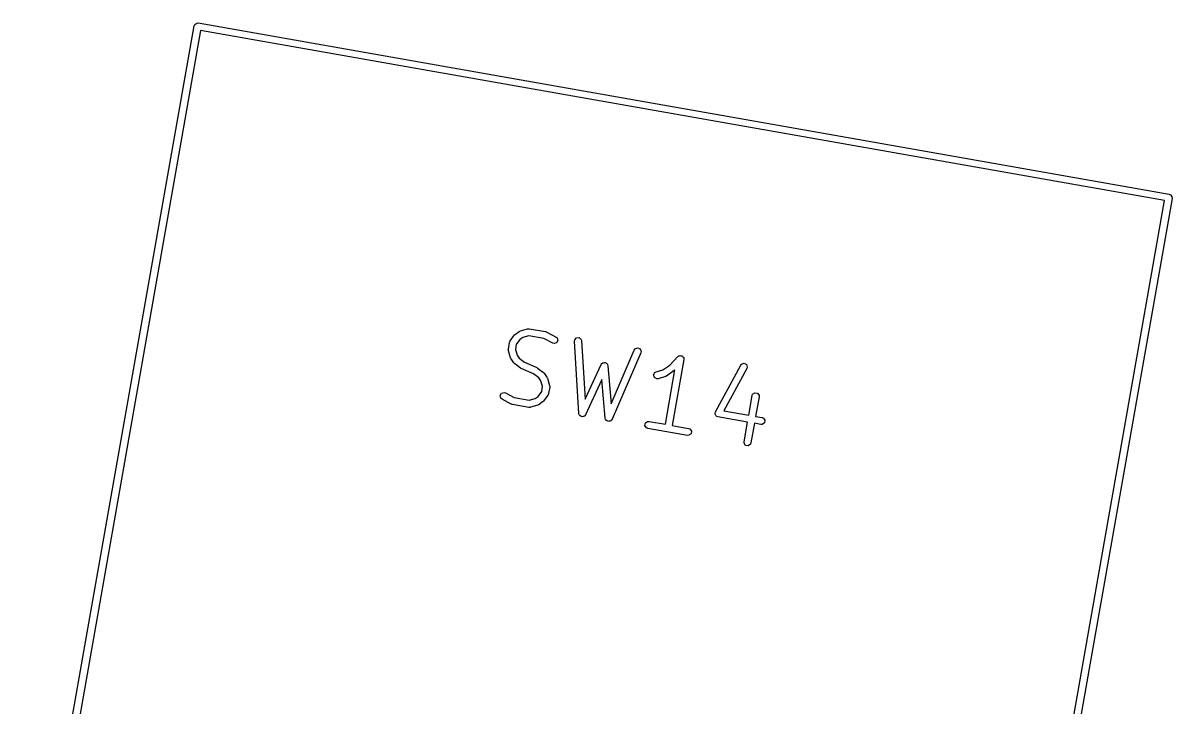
# Model space of a CAD drawing. Extents: x 4.36 to 8.72, y -6.23 to -0.63.
# Drawn here: x 6.451 to 7.093, y -5.44 to -5.058 of the extents above; entities that cross this region are included whole.
import ezdxf

# ---------------------------------------------------------------- set-up
doc = ezdxf.new("R2010")
doc.units = 0
doc.header["$MEASUREMENT"] = 0
doc.layers.add('BLACK', color=7, linetype='CONTINUOUS')

msp = doc.modelspace()

# ---------------------------------------------------------------- linework, layer by layer
at = {"layer": 'BLACK', "linetype": 'CONTINUOUS'}
for p, q in [((6.45074, -5.6021), (6.54645, -5.05929)), ((6.54998, -5.06192), (6.45496, -5.60085)), ((6.54645, -5.05929), (6.54673, -5.05858)), ((6.54673, -5.05858), (6.54796, -5.05771)), ((6.54796, -5.05771), (6.54873, -5.0577)), ((6.54873, -5.0577), (7.09154, -5.15341)), ((7.08891, -5.15694), (6.54998, -5.06192)), ((6.99389, -5.69588), (7.08891, -5.15694)), ((7.09313, -5.15569), (6.99742, -5.6985)), ((7.09154, -5.15341), (7.09225, -5.15369)), ((7.09225, -5.15369), (7.09299, -5.15474)), ((7.09299, -5.15474), (7.09312, -5.15492)), ((7.09312, -5.15492), (7.09313, -5.15569)), ((6.7288, -5.22978), (6.73282, -5.22859)), ((6.73282, -5.22859), (6.73292, -5.22858)), ((6.73292, -5.22858), (6.73295, -5.22855)), ((6.73295, -5.22855), (6.73327, -5.22855)), ((6.73327, -5.22855), (6.73358, -5.22852)), ((6.73358, -5.22852), (6.73362, -5.22854)), ((6.73362, -5.22854), (6.73372, -5.22854)), ((6.73372, -5.22854), (6.74295, -5.23016)), ((6.72292, -5.23579), (6.72303, -5.2355)), ((6.72303, -5.2355), (6.72307, -5.23547)), ((6.72307, -5.23547), (6.72311, -5.23538)), ((6.72311, -5.23538), (6.72561, -5.23202)), ((6.72561, -5.23202), (6.72584, -5.23181)), ((6.72584, -5.23181), (6.72606, -5.23158)), ((6.72606, -5.23158), (6.72823, -5.23006)), ((6.72858, -5.23462), (6.72655, -5.23736)), ((6.72823, -5.23006), (6.72852, -5.22993)), ((6.72852, -5.22993), (6.7288, -5.22978)), ((6.73023, -5.23347), (6.72858, -5.23462)), ((6.7335, -5.23249), (6.73023, -5.23347)), ((6.74196, -5.23399), (6.7335, -5.23249)), ((6.74689, -5.23666), (6.74196, -5.23399)), ((6.74295, -5.23016), (6.74325, -5.23028)), ((6.74325, -5.23028), (6.74355, -5.23037)), ((6.74355, -5.23037), (6.74876, -5.23319)), ((6.74876, -5.23319), (6.74935, -5.23368)), ((6.74978, -5.23513), (6.74907, -5.23645)), ((6.74935, -5.23368), (6.74978, -5.23513)), ((6.75911, -5.23547), (6.75921, -5.23471)), ((6.7615, -5.27587), (6.75911, -5.23547)), ((6.75921, -5.23471), (6.76022, -5.23359)), ((6.76022, -5.23359), (6.76172, -5.2335)), ((6.76172, -5.2335), (6.76285, -5.2345)), ((6.76285, -5.2345), (6.76304, -5.23524)), ((6.76304, -5.23524), (6.76497, -5.26785)), ((6.72208, -5.24005), (6.72211, -5.24001)), ((6.72211, -5.24036), (6.72208, -5.24005)), ((6.7221, -5.23991), (6.72275, -5.23622)), ((6.72211, -5.24001), (6.7221, -5.23991)), ((6.72212, -5.24068), (6.72211, -5.24036)), ((6.72215, -5.24071), (6.72212, -5.24068)), ((6.72216, -5.24081), (6.72215, -5.24071)), ((6.72335, -5.24483), (6.72216, -5.24081)), ((6.72275, -5.23622), (6.72279, -5.23612)), ((6.72278, -5.23608), (6.72292, -5.23579)), ((6.72279, -5.23612), (6.72278, -5.23608)), ((6.72655, -5.23736), (6.72606, -5.24013)), ((6.72606, -5.24013), (6.72703, -5.2434)), ((6.74762, -5.23688), (6.74689, -5.23666)), ((6.74907, -5.23645), (6.74762, -5.23688)), ((6.77953, -5.27042), (6.7925, -5.24044)), ((6.7925, -5.24044), (6.79294, -5.2398)), ((6.79294, -5.2398), (6.79434, -5.23925)), ((6.79434, -5.23925), (6.79572, -5.23985)), ((6.79572, -5.23985), (6.79628, -5.24125)), ((6.79628, -5.24125), (6.79611, -5.242)), ((6.7235, -5.24511), (6.72335, -5.24483)), ((6.72362, -5.2454), (6.7235, -5.24511)), ((6.72515, -5.24757), (6.72362, -5.2454)), ((6.72537, -5.24779), (6.72515, -5.24757)), ((6.72559, -5.24802), (6.72537, -5.24779)), ((6.72895, -5.25052), (6.72559, -5.24802)), ((6.72703, -5.2434), (6.72819, -5.24505)), ((6.72819, -5.24505), (6.73112, -5.24723)), ((6.73112, -5.24723), (6.73799, -5.25029)), ((6.77395, -5.24854), (6.77441, -5.24792)), ((6.77441, -5.24792), (6.77466, -5.24782)), ((6.77466, -5.24782), (6.77483, -5.24762)), ((6.77483, -5.24762), (6.77534, -5.24757)), ((6.77534, -5.24757), (6.77582, -5.2474)), ((6.77582, -5.2474), (6.77606, -5.24751)), ((6.77606, -5.24751), (6.77633, -5.24749)), ((6.77633, -5.24749), (6.77672, -5.24782)), ((6.77672, -5.24782), (6.77719, -5.24803)), ((6.77719, -5.24803), (6.77728, -5.24829)), ((6.77728, -5.24829), (6.77749, -5.24846)), ((6.79611, -5.242), (6.78005, -5.27914)), ((6.81235, -5.24884), (6.81689, -5.24409)), ((6.82025, -5.24579), (6.81375, -5.28263)), ((6.81689, -5.24409), (6.81751, -5.24365)), ((6.81751, -5.24365), (6.81772, -5.24364)), ((6.81772, -5.24364), (6.81788, -5.24353)), ((6.81788, -5.24353), (6.81845, -5.24363)), ((6.81845, -5.24363), (6.81902, -5.24361)), ((6.81902, -5.24361), (6.81917, -5.24375)), ((6.81917, -5.24375), (6.81937, -5.24379)), ((6.81937, -5.24379), (6.8197, -5.24426)), ((6.8197, -5.24426), (6.82011, -5.24466)), ((6.82011, -5.24466), (6.82012, -5.24486)), ((6.82012, -5.24486), (6.82023, -5.24502)), ((6.82023, -5.24502), (6.82025, -5.24579)), ((6.85198, -5.24885), (6.85247, -5.24826)), ((6.85247, -5.24826), (6.85392, -5.24783)), ((6.85392, -5.24783), (6.85524, -5.24855)), ((6.72915, -5.25061), (6.72895, -5.25052)), ((6.72932, -5.25074), (6.72915, -5.25061)), ((6.73619, -5.2538), (6.72932, -5.25074)), ((6.73912, -5.25597), (6.73619, -5.2538)), ((6.73799, -5.25029), (6.73816, -5.25041)), ((6.73816, -5.25041), (6.73836, -5.2505)), ((6.73836, -5.2505), (6.74172, -5.253)), ((6.74172, -5.253), (6.74194, -5.25324)), ((6.74194, -5.25324), (6.74216, -5.25345)), ((6.74216, -5.25345), (6.74368, -5.25563)), ((6.76497, -5.26785), (6.77395, -5.24854)), ((6.77749, -5.24846), (6.7777, -5.2492)), ((6.7777, -5.2492), (6.77953, -5.27042)), ((6.80332, -5.25437), (6.80404, -5.25305)), ((6.80375, -5.25581), (6.80332, -5.25437)), ((6.80404, -5.25305), (6.80472, -5.25269)), ((6.80472, -5.25269), (6.80843, -5.25158)), ((6.80843, -5.25158), (6.81235, -5.24884)), ((6.80988, -5.28194), (6.81524, -5.25151)), ((6.81477, -5.25195), (6.81043, -5.25499)), ((6.8149, -5.25181), (6.81477, -5.25195)), ((6.81506, -5.2517), (6.8149, -5.25181)), ((6.81524, -5.25151), (6.81506, -5.2517)), ((6.83787, -5.27492), (6.85198, -5.24885)), ((6.85545, -5.25073), (6.84263, -5.27439)), ((6.85524, -5.24855), (6.85567, -5.24999)), ((6.85567, -5.24999), (6.85545, -5.25073)), ((6.74028, -5.25762), (6.73912, -5.25597)), ((6.74125, -5.26089), (6.74028, -5.25762)), ((6.74076, -5.26367), (6.74125, -5.26089)), ((6.74368, -5.25563), (6.74381, -5.25592)), ((6.74381, -5.25592), (6.74396, -5.25619)), ((6.74396, -5.25619), (6.74515, -5.26021)), ((6.74521, -5.26112), (6.74456, -5.26481)), ((6.74515, -5.26021), (6.74516, -5.26031)), ((6.74516, -5.26031), (6.74519, -5.26035)), ((6.74519, -5.26035), (6.7452, -5.26066)), ((6.7452, -5.26066), (6.74523, -5.26098)), ((6.74523, -5.26098), (6.7452, -5.26102)), ((6.7452, -5.26102), (6.74521, -5.26112)), ((6.77441, -5.25689), (6.76525, -5.27659)), ((6.77628, -5.27853), (6.77441, -5.25689)), ((6.80508, -5.25653), (6.80375, -5.25581)), ((6.80584, -5.25646), (6.80508, -5.25653)), ((6.80986, -5.25527), (6.80584, -5.25646)), ((6.81014, -5.25512), (6.80986, -5.25527)), ((6.81043, -5.25499), (6.81014, -5.25512)), ((6.71753, -5.26589), (6.71824, -5.26457)), ((6.71796, -5.26734), (6.71753, -5.26589)), ((6.71855, -5.26783), (6.71796, -5.26734)), ((6.71824, -5.26457), (6.71969, -5.26414)), ((6.71969, -5.26414), (6.72042, -5.26437)), ((6.72042, -5.26437), (6.72535, -5.26704)), ((6.72535, -5.26704), (6.73381, -5.26853)), ((6.73381, -5.26853), (6.73708, -5.26756)), ((6.73708, -5.26756), (6.73873, -5.2664)), ((6.73873, -5.2664), (6.74076, -5.26367)), ((6.7442, -5.26564), (6.7417, -5.26901)), ((6.74424, -5.26555), (6.7442, -5.26564)), ((6.74428, -5.26552), (6.74424, -5.26555)), ((6.74439, -5.26523), (6.74428, -5.26552)), ((6.74453, -5.26494), (6.74439, -5.26523)), ((6.74456, -5.26481), (6.74452, -5.2649)), ((6.74452, -5.2649), (6.74453, -5.26494)), ((6.85647, -5.27683), (6.8584, -5.26585)), ((6.8584, -5.26585), (6.85868, -5.26513)), ((6.85868, -5.26513), (6.85992, -5.26427)), ((6.85992, -5.26427), (6.8614, -5.26453)), ((6.86228, -5.26653), (6.86034, -5.27751)), ((6.8614, -5.26453), (6.86226, -5.26576)), ((6.86226, -5.26576), (6.86228, -5.26653)), ((6.72376, -5.27065), (6.71855, -5.26783)), ((6.72406, -5.27075), (6.72376, -5.27065)), ((6.72436, -5.27086), (6.72406, -5.27075)), ((6.73359, -5.27249), (6.72436, -5.27086)), ((6.73369, -5.27249), (6.73359, -5.27249)), ((6.73373, -5.27251), (6.73369, -5.27249)), ((6.73404, -5.27248), (6.73373, -5.27251)), ((6.73436, -5.27247), (6.73404, -5.27248)), ((6.73439, -5.27244), (6.73436, -5.27247)), ((6.73449, -5.27244), (6.73439, -5.27244)), ((6.73851, -5.27124), (6.73449, -5.27244)), ((6.73879, -5.27109), (6.73851, -5.27124)), ((6.73908, -5.27097), (6.73879, -5.27109)), ((6.74125, -5.26945), (6.73908, -5.27097)), ((6.74147, -5.26922), (6.74125, -5.26945)), ((6.7417, -5.26901), (6.74147, -5.26922)), ((6.7617, -5.27662), (6.7615, -5.27587)), ((6.76192, -5.27681), (6.7617, -5.27662)), ((6.76202, -5.27709), (6.76192, -5.27681)), ((6.76246, -5.27729), (6.76202, -5.27709)), ((6.76283, -5.27762), (6.76246, -5.27729)), ((6.76312, -5.2776), (6.76283, -5.27762)), ((6.76339, -5.27772), (6.76312, -5.2776)), ((6.76384, -5.27756), (6.76339, -5.27772)), ((6.76433, -5.27753), (6.76384, -5.27756)), ((6.76452, -5.27731), (6.76433, -5.27753)), ((6.7648, -5.27721), (6.76452, -5.27731)), ((6.76525, -5.27659), (6.7648, -5.27721)), ((6.77649, -5.27927), (6.77628, -5.27853)), ((6.77672, -5.27946), (6.77649, -5.27927)), ((6.77683, -5.27973), (6.77672, -5.27946)), ((6.77727, -5.27993), (6.77683, -5.27973)), ((6.77765, -5.28024), (6.77727, -5.27993)), ((6.77794, -5.28021), (6.77765, -5.28024)), ((6.77821, -5.28033), (6.77794, -5.28021)), ((6.77866, -5.28015), (6.77821, -5.28033)), ((6.77915, -5.28011), (6.77866, -5.28015)), ((6.77934, -5.27988), (6.77915, -5.28011)), ((6.77961, -5.27978), (6.77934, -5.27988)), ((6.78005, -5.27914), (6.77961, -5.27978)), ((6.79874, -5.28121), (6.79997, -5.28035)), ((6.79997, -5.28035), (6.80074, -5.28033)), ((6.80074, -5.28033), (6.80988, -5.28194)), ((6.83764, -5.27565), (6.83787, -5.27492)), ((6.83773, -5.27596), (6.83764, -5.27565)), ((6.83768, -5.27628), (6.83773, -5.27596)), ((6.83794, -5.27666), (6.83768, -5.27628)), ((6.83807, -5.2771), (6.83794, -5.27666)), ((6.83836, -5.27725), (6.83807, -5.2771)), ((6.83854, -5.27752), (6.83836, -5.27725)), ((6.83926, -5.27779), (6.83854, -5.27752)), ((6.85578, -5.28071), (6.83926, -5.27779)), ((6.84263, -5.27439), (6.85647, -5.27683)), ((6.86034, -5.27751), (6.86394, -5.27815)), ((6.86394, -5.27815), (6.86466, -5.27843)), ((6.86466, -5.27843), (6.86552, -5.27966)), ((6.86552, -5.27966), (6.86526, -5.28115)), ((6.79847, -5.28269), (6.79874, -5.28121)), ((6.79934, -5.28393), (6.79847, -5.28269)), ((6.80005, -5.28421), (6.79934, -5.28393)), ((6.82221, -5.28811), (6.80005, -5.28421)), ((6.81375, -5.28263), (6.82289, -5.28424)), ((6.82289, -5.28424), (6.82361, -5.28452)), ((6.82361, -5.28452), (6.82447, -5.28575)), ((6.82447, -5.28575), (6.82421, -5.28723)), ((6.85385, -5.29169), (6.85578, -5.28071)), ((6.85966, -5.28139), (6.85772, -5.29238)), ((6.86326, -5.28203), (6.85966, -5.28139)), ((6.86403, -5.28201), (6.86326, -5.28203)), ((6.86526, -5.28115), (6.86403, -5.28201)), ((6.82298, -5.2881), (6.82221, -5.28811)), ((6.82421, -5.28723), (6.82298, -5.2881)), ((6.85386, -5.29246), (6.85385, -5.29169)), ((6.85473, -5.2937), (6.85386, -5.29246)), ((6.85744, -5.29309), (6.85621, -5.29396)), ((6.85772, -5.29238), (6.85744, -5.29309)), ((6.85621, -5.29396), (6.85473, -5.2937))]:
    msp.add_line(p, q, dxfattribs=at)

doc.saveas('drawing.dxf')
